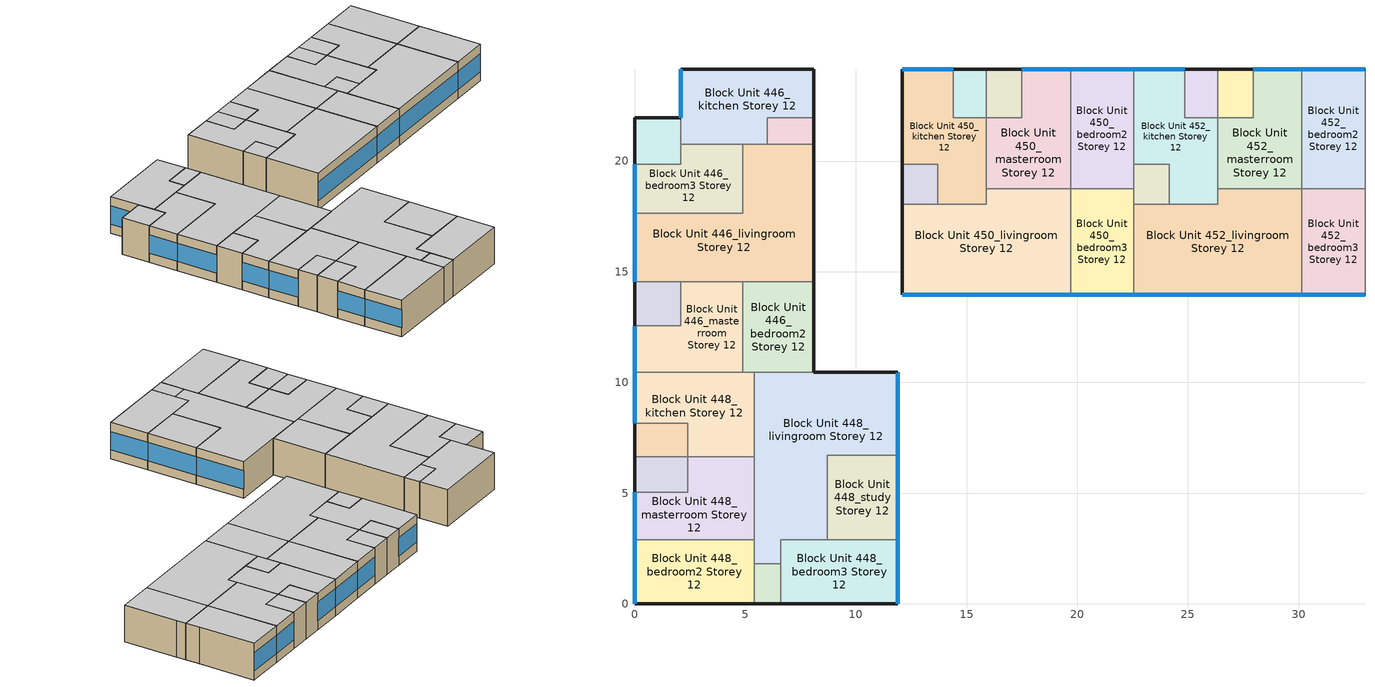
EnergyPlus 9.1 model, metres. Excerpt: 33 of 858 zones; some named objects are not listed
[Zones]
Block Unit 446_bath2 Storey 12
 floor adiabatic (Project Floor): 2.1,21.95 2.1,19.85 0,19.85 0,21.95 z37.2
 wall outside (Project Wall): 2.1,21.95 0,21.95 0,19.85 z37.2:40
 wall to Block Unit 446_bedroom3 Storey 12 (Project Wall): 0,19.85 2.1,19.85 2.1,20.75 z37.2:40
 wall to Block Unit 446_kitchen Storey 12 (Project Wall): 2.1,20.75 2.1,21.95 z37.2:40
 ceiling adiabatic (Project Ceiling): 2.1,19.85 2.1,21.95 0,21.95 0,19.85 z40
Block Unit 446_bedroom3 Storey 12
 floor adiabatic (Project Floor): 4.9,20.75 4.9,17.65 0,17.65 0,19.85 2.1,19.85 2.1,20.75 z37.2
 wall outside (Project Wall): 0,19.85 0,17.65 z37.2:40
 wall to Block Unit 446_kitchen Storey 12 (Project Wall): 4.9,20.75 2.1,20.75 z37.2:40
 wall to Block Unit 446_livingroom Storey 12 (Project Wall): 0,17.65 4.9,17.65 4.9,20.75 z37.2:40
 window (Project External Window): 0,19.85 0,17.65 z37.9:39.3
 ceiling adiabatic (Project Ceiling): 4.9,17.65 4.9,20.75 2.1,20.75 2.1,19.85 0,19.85 0,17.65 z40
Block Unit 446_livingroom Storey 12
 floor adiabatic (Project Floor): 8.1,20.75 8.1,14.55 0,14.55 0,17.65 4.9,17.65 4.9,20.75 z37.2
 wall outside (Project Wall): 0,17.65 0,14.55 / 8.1,14.55 8.1,20.75 z37.2:40
 wall to Block Unit 446_kitchen Storey 12 (Project Wall): 6,20.75 4.9,20.75 z37.2:40
 wall to Block Unit 446_store Storey 12 (Project Wall): 8.1,20.75 6,20.75 z37.2:40
 wall to Block Unit 446_bath1 Storey 12 (Project Wall): 0,14.55 2.1,14.55 z37.2:40
 wall to Block Unit 446_masterroom Storey 12 (Project Wall): 2.1,14.55 4.9,14.55 z37.2:40
 wall to Block Unit 446_bedroom2 Storey 12 (Project Wall): 4.9,14.55 8.1,14.55 z37.2:40
 window (Project External Window): 0,17.65 0,14.55 z37.9:39.3
 ceiling adiabatic (Project Ceiling): 8.1,14.55 8.1,20.75 4.9,20.75 4.9,17.65 0,17.65 0,14.55 z40
Block Unit 446_bath1 Storey 12
 floor adiabatic (Project Floor): 2.1,14.55 2.1,12.55 0,12.55 0,14.55 z37.2
 wall outside (Project Wall): 0,14.55 0,12.55 z37.2:40
 wall to Block Unit 446_masterroom Storey 12 (Project Wall): 0,12.55 2.1,12.55 2.1,14.55 z37.2:40
 ceiling adiabatic (Project Ceiling): 2.1,12.55 2.1,14.55 0,14.55 0,12.55 z40
Block Unit 446_masterroom Storey 12
 floor adiabatic (Project Floor): 4.9,14.55 4.9,10.45 0,10.45 0,12.55 2.1,12.55 2.1,14.55 z37.2
 wall outside (Project Wall): 0,12.55 0,10.45 z37.2:40
 wall to Block Unit 448_kitchen Storey 12 (Project Wall): 0,10.45 4.9,10.45 z37.2:40
 wall to Block Unit 446_bedroom2 Storey 12 (Project Wall): 4.9,10.45 4.9,14.55 z37.2:40
 window (Project External Window): 0,12.55 0,10.45 z37.9:39.3
 ceiling adiabatic (Project Ceiling): 4.9,10.45 4.9,14.55 2.1,14.55 2.1,12.55 0,12.55 0,10.45 z40
Block Unit 446_bedroom2 Storey 12
 floor adiabatic (Project Floor): 8.1,14.55 8.1,10.45 4.9,10.45 4.9,14.55 z37.2
 wall outside (Project Wall): 8.1,10.45 8.1,14.55 z37.2:40
 wall to Block Unit 448_kitchen Storey 12 (Project Wall): 4.9,10.45 5.4,10.45 z37.2:40
 wall to Block Unit 448_livingroom Storey 12 (Project Wall): 5.4,10.45 8.1,10.45 z37.2:40
 ceiling adiabatic (Project Ceiling): 8.1,10.45 8.1,14.55 4.9,14.55 4.9,10.45 z40
Block Unit 446_kitchen Storey 12
 floor adiabatic (Project Floor): 8.1,24.15 8.1,21.95 6,21.95 6,20.75 2.1,20.75 2.1,24.15 z37.2
 wall outside (Project Wall): 8.1,21.95 8.1,24.15 2.1,24.15 2.1,21.95 z37.2:40
 wall to Block Unit 446_store Storey 12 (Project Wall): 6,20.75 6,21.95 8.1,21.95 z37.2:40
 window (Project External Window): 2.1,24.15 2.1,21.95 z37.9:39.3
 ceiling adiabatic (Project Ceiling): 8.1,21.95 8.1,24.15 2.1,24.15 2.1,20.75 6,20.75 6,21.95 z40
Block Unit 446_store Storey 12
 floor adiabatic (Project Floor): 8.1,21.95 8.1,20.75 6,20.75 6,21.95 z37.2
 wall outside (Project Wall): 8.1,20.75 8.1,21.95 z37.2:40
 ceiling adiabatic (Project Ceiling): 8.1,20.75 8.1,21.95 6,21.95 6,20.75 z40
Block Unit 448_masterroom Storey 12
 floor adiabatic (Project Floor): 5.4,6.65 5.4,2.9 0,2.9 0,5.05 2.4,5.05 2.4,6.65 z37.2
 wall outside (Project Wall): 0,5.05 0,2.9 z37.2:40
 wall to Block Unit 448_kitchen Storey 12 (Project Wall): 5.4,6.65 2.4,6.65 z37.2:40
 wall to Block Unit 448_bath2 Storey 12 (Project Wall): 2.4,6.65 2.4,5.05 0,5.05 z37.2:40
 wall to Block Unit 448_bedroom2 Storey 12 (Project Wall): 0,2.9 5.4,2.9 z37.2:40
 wall to Block Unit 448_livingroom Storey 12 (Project Wall): 5.4,2.9 5.4,6.65 z37.2:40
 window (Project External Window): 0,5.05 0,2.9 z37.9:39.3
 ceiling adiabatic (Project Ceiling): 5.4,2.9 5.4,6.65 2.4,6.65 2.4,5.05 0,5.05 0,2.9 z40
Block Unit 448_bedroom2 Storey 12
 floor adiabatic (Project Floor): 5.4,2.9 5.4,0 0,0 0,2.9 z37.2
 wall outside (Project Wall): 0,2.9 0,0 5.4,0 z37.2:40
 wall to Block Unit 448_store Storey 12 (Project Wall): 5.4,0 5.4,1.8 z37.2:40
 wall to Block Unit 448_livingroom Storey 12 (Project Wall): 5.4,1.8 5.4,2.9 z37.2:40
 window (Project External Window): 0,2.9 0,0 z37.9:39.3
 ceiling adiabatic (Project Ceiling): 5.4,0 5.4,2.9 0,2.9 0,0 z40
Block Unit 448_bedroom3 Storey 12
 floor adiabatic (Project Floor): 11.9,2.9 11.9,0 6.6,0 6.6,2.9 z37.2
 wall outside (Project Wall): 6.6,0 11.9,0 11.9,2.9 z37.2:40
 wall to Block Unit 448_study Storey 12 (Project Wall): 11.9,2.9 8.7,2.9 z37.2:40
 wall to Block Unit 448_livingroom Storey 12 (Project Wall): 8.7,2.9 6.6,2.9 6.6,1.8 z37.2:40
 wall to Block Unit 448_store Storey 12 (Project Wall): 6.6,1.8 6.6,0 z37.2:40
 window (Project External Window): 11.9,0 11.9,2.9 z37.9:39.3
 ceiling adiabatic (Project Ceiling): 11.9,0 11.9,2.9 6.6,2.9 6.6,0 z40
Block Unit 448_study Storey 12
 floor adiabatic (Project Floor): 11.9,6.7 11.9,2.9 8.7,2.9 8.7,6.7 z37.2
 wall outside (Project Wall): 11.9,2.9 11.9,6.7 z37.2:40
 wall to Block Unit 448_livingroom Storey 12 (Project Wall): 11.9,6.7 8.7,6.7 8.7,2.9 z37.2:40
 window (Project External Window): 11.9,2.9 11.9,6.7 z37.9:39.3
 ceiling adiabatic (Project Ceiling): 11.9,2.9 11.9,6.7 8.7,6.7 8.7,2.9 z40
Block Unit 448_bath1 Storey 12
 floor adiabatic (Project Floor): 2.4,8.15 2.4,6.65 0,6.65 0,8.15 z37.2
 wall outside (Project Wall): 0,8.15 0,6.65 z37.2:40
 wall to Block Unit 448_kitchen Storey 12 (Project Wall): 2.4,6.65 2.4,8.15 0,8.15 z37.2:40
 wall to Block Unit 448_bath2 Storey 12 (Project Wall): 0,6.65 2.4,6.65 z37.2:40
 ceiling adiabatic (Project Ceiling): 2.4,6.65 2.4,8.15 0,8.15 0,6.65 z40
Block Unit 448_bath2 Storey 12
 floor adiabatic (Project Floor): 2.4,6.65 2.4,5.05 0,5.05 0,6.65 z37.2
 wall outside (Project Wall): 0,6.65 0,5.05 z37.2:40
 ceiling adiabatic (Project Ceiling): 2.4,5.05 2.4,6.65 0,6.65 0,5.05 z40
Block Unit 448_kitchen Storey 12
 floor adiabatic (Project Floor): 5.4,10.45 5.4,6.65 2.4,6.65 2.4,8.15 0,8.15 0,10.45 z37.2
 wall outside (Project Wall): 0,10.45 0,8.15 z37.2:40
 wall to Block Unit 448_livingroom Storey 12 (Project Wall): 5.4,6.65 5.4,10.45 z37.2:40
 window (Project External Window): 0,10.45 0,8.15 z37.9:39.3
 ceiling adiabatic (Project Ceiling): 5.4,6.65 5.4,10.45 0,10.45 0,8.15 2.4,8.15 2.4,6.65 z40
Block Unit 448_store Storey 12
 floor adiabatic (Project Floor): 6.6,1.8 6.6,0 5.4,0 5.4,1.8 z37.2
 wall outside (Project Wall): 5.4,0 6.6,0 z37.2:40
 wall to Block Unit 448_livingroom Storey 12 (Project Wall): 6.6,1.8 5.4,1.8 z37.2:40
 ceiling adiabatic (Project Ceiling): 6.6,0 6.6,1.8 5.4,1.8 5.4,0 z40
Block Unit 448_livingroom Storey 12
 floor adiabatic (Project Floor): 11.9,10.45 11.9,6.7 8.7,6.7 8.7,2.9 6.6,2.9 6.6,1.8 5.4,1.8 5.4,10.45 z37.2
 wall outside (Project Wall): 11.9,6.7 11.9,10.45 8.1,10.45 z37.2:40
 window (Project External Window): 11.9,6.7 11.9,10.45 z37.9:39.3
 ceiling adiabatic (Project Ceiling): 8.7,2.9 8.7,6.7 11.9,6.7 11.9,10.45 5.4,10.45 5.4,1.8 6.6,1.8 6.6,2.9 z40
Block Unit 450_masterroom Storey 12
 floor adiabatic (Project Floor): 19.7,24.15 19.7,18.75 15.9,18.75 15.9,21.95 17.5,21.95 17.5,24.15 z37.2
 wall outside (Project Wall): 19.7,24.15 17.5,24.15 z37.2:40
 wall to Block Unit 450_bath2 Storey 12 (Project Wall): 17.5,24.15 17.5,21.95 15.9,21.95 z37.2:40
 wall to Block Unit 450_kitchen Storey 12 (Project Wall): 15.9,21.95 15.9,18.75 z37.2:40
 wall to Block Unit 450_livingroom Storey 12 (Project Wall): 15.9,18.75 19.7,18.75 z37.2:40
 wall to Block Unit 450_bedroom2 Storey 12 (Project Wall): 19.7,18.75 19.7,24.15 z37.2:40
 window (Project External Window): 19.7,24.15 17.5,24.15 z37.9:39.3
 ceiling adiabatic (Project Ceiling): 19.7,18.75 19.7,24.15 17.5,24.15 17.5,21.95 15.9,21.95 15.9,18.75 z40
Block Unit 450_bedroom2 Storey 12
 floor adiabatic (Project Floor): 22.55,24.15 22.55,18.75 19.7,18.75 19.7,24.15 z37.2
 wall outside (Project Wall): 22.55,24.15 19.7,24.15 z37.2:40
 wall to Block Unit 450_bedroom3 Storey 12 (Project Wall): 19.7,18.75 22.55,18.75 z37.2:40
 wall to Block Unit 452_kitchen Storey 12 (Project Wall): 22.55,19.85 22.55,24.15 z37.2:40
 wall to Block Unit 452_store Storey 12 (Project Wall): 22.55,18.75 22.55,19.85 z37.2:40
 window (Project External Window): 22.55,24.15 19.7,24.15 z37.9:39.3
 ceiling adiabatic (Project Ceiling): 22.55,18.75 22.55,24.15 19.7,24.15 19.7,18.75 z40
Block Unit 450_bedroom3 Storey 12
 floor adiabatic (Project Floor): 22.55,18.75 22.55,13.95 19.7,13.95 19.7,18.75 z37.2
 wall outside (Project Wall): 19.7,13.95 22.55,13.95 z37.2:40
 wall to Block Unit 450_livingroom Storey 12 (Project Wall): 19.7,18.75 19.7,13.95 z37.2:40
 wall to Block Unit 452_store Storey 12 (Project Wall): 22.55,18.05 22.55,18.75 z37.2:40
 wall to Block Unit 452_livingroom Storey 12 (Project Wall): 22.55,13.95 22.55,18.05 z37.2:40
 window (Project External Window): 19.7,13.95 22.55,13.95 z37.9:39.3
 ceiling adiabatic (Project Ceiling): 22.55,13.95 22.55,18.75 19.7,18.75 19.7,13.95 z40
Block Unit 450_bath1 Storey 12
 floor adiabatic (Project Floor): 15.9,24.15 15.9,21.95 14.4,21.95 14.4,24.15 z37.2
 wall outside (Project Wall): 15.9,24.15 14.4,24.15 z37.2:40
 wall to Block Unit 450_kitchen Storey 12 (Project Wall): 14.4,24.15 14.4,21.95 15.9,21.95 z37.2:40
 wall to Block Unit 450_bath2 Storey 12 (Project Wall): 15.9,21.95 15.9,24.15 z37.2:40
 ceiling adiabatic (Project Ceiling): 15.9,21.95 15.9,24.15 14.4,24.15 14.4,21.95 z40
Block Unit 450_bath2 Storey 12
 floor adiabatic (Project Floor): 17.5,24.15 17.5,21.95 15.9,21.95 15.9,24.15 z37.2
 wall outside (Project Wall): 17.5,24.15 15.9,24.15 z37.2:40
 ceiling adiabatic (Project Ceiling): 17.5,21.95 17.5,24.15 15.9,24.15 15.9,21.95 z40
Block Unit 450_kitchen Storey 12
 floor adiabatic (Project Floor): 14.4,24.15 14.4,21.95 15.9,21.95 15.9,18.05 13.7,18.05 13.7,19.85 12.1,19.85 12.1,24.15 z37.2
 wall outside (Project Wall): 14.4,24.15 12.1,24.15 12.1,19.85 z37.2:40
 wall to Block Unit 450_livingroom Storey 12 (Project Wall): 13.7,18.05 15.9,18.05 15.9,18.75 z37.2:40
 wall to Block Unit 450_store Storey 12 (Project Wall): 12.1,19.85 13.7,19.85 13.7,18.05 z37.2:40
 window (Project External Window): 14.4,24.15 12.1,24.15 z37.9:39.3
 ceiling adiabatic (Project Ceiling): 15.9,18.05 15.9,21.95 14.4,21.95 14.4,24.15 12.1,24.15 12.1,19.85 13.7,19.85 13.7,18.05 z40
Block Unit 450_store Storey 12
 floor adiabatic (Project Floor): 13.7,19.85 13.7,18.05 12.1,18.05 12.1,19.85 z37.2
 wall outside (Project Wall): 12.1,19.85 12.1,18.05 z37.2:40
 wall to Block Unit 450_livingroom Storey 12 (Project Wall): 12.1,18.05 13.7,18.05 z37.2:40
 ceiling adiabatic (Project Ceiling): 13.7,18.05 13.7,19.85 12.1,19.85 12.1,18.05 z40
Block Unit 450_livingroom Storey 12
 floor adiabatic (Project Floor): 19.7,18.75 19.7,13.95 12.1,13.95 12.1,18.05 15.9,18.05 15.9,18.75 z37.2
 wall outside (Project Wall): 12.1,18.05 12.1,13.95 19.7,13.95 z37.2:40
 window (Project External Window): 12.1,13.95 19.7,13.95 z37.9:39.3
 ceiling adiabatic (Project Ceiling): 19.7,13.95 19.7,18.75 15.9,18.75 15.9,18.05 12.1,18.05 12.1,13.95 z40
Block Unit 452_masterroom Storey 12
 floor adiabatic (Project Floor): 30.15,24.15 30.15,18.75 26.35,18.75 26.35,21.95 27.95,21.95 27.95,24.15 z37.2
 wall outside (Project Wall): 30.15,24.15 27.95,24.15 z37.2:40
 wall to Block Unit 452_bath2 Storey 12 (Project Wall): 27.95,24.15 27.95,21.95 26.35,21.95 z37.2:40
 wall to Block Unit 452_kitchen Storey 12 (Project Wall): 26.35,21.95 26.35,18.75 z37.2:40
 wall to Block Unit 452_livingroom Storey 12 (Project Wall): 26.35,18.75 30.15,18.75 z37.2:40
 wall to Block Unit 452_bedroom2 Storey 12 (Project Wall): 30.15,18.75 30.15,24.15 z37.2:40
 window (Project External Window): 30.15,24.15 27.95,24.15 z37.9:39.3
 ceiling adiabatic (Project Ceiling): 30.15,18.75 30.15,24.15 27.95,24.15 27.95,21.95 26.35,21.95 26.35,18.75 z40
Block Unit 452_bedroom2 Storey 12
 floor adiabatic (Project Floor): 33,24.15 33,18.75 30.15,18.75 30.15,24.15 z37.2
 wall outside (Project Wall): 33,24.15 30.15,24.15 z37.2:40
 wall to Block Unit 452_bedroom3 Storey 12 (Project Wall): 30.15,18.75 33,18.75 z37.2:40
 wall to Block Unit 454_kitchen Storey 12 (Project Wall): 33,19.85 33,24.15 z37.2:40
 wall to Block Unit 454_store Storey 12 (Project Wall): 33,18.75 33,19.85 z37.2:40
 window (Project External Window): 33,24.15 30.15,24.15 z37.9:39.3
 ceiling adiabatic (Project Ceiling): 33,18.75 33,24.15 30.15,24.15 30.15,18.75 z40
Block Unit 452_bedroom3 Storey 12
 floor adiabatic (Project Floor): 33,18.75 33,13.95 30.15,13.95 30.15,18.75 z37.2
 wall outside (Project Wall): 30.15,13.95 33,13.95 z37.2:40
 wall to Block Unit 452_livingroom Storey 12 (Project Wall): 30.15,18.75 30.15,13.95 z37.2:40
 wall to Block Unit 454_store Storey 12 (Project Wall): 33,18.05 33,18.75 z37.2:40
 wall to Block Unit 454_livingroom Storey 12 (Project Wall): 33,13.95 33,18.05 z37.2:40
 window (Project External Window): 30.15,13.95 33,13.95 z37.9:39.3
 ceiling adiabatic (Project Ceiling): 33,13.95 33,18.75 30.15,18.75 30.15,13.95 z40
Block Unit 452_bath1 Storey 12
 floor adiabatic (Project Floor): 26.35,24.15 26.35,21.95 24.85,21.95 24.85,24.15 z37.2
 wall outside (Project Wall): 26.35,24.15 24.85,24.15 z37.2:40
 wall to Block Unit 452_kitchen Storey 12 (Project Wall): 24.85,24.15 24.85,21.95 26.35,21.95 z37.2:40
 wall to Block Unit 452_bath2 Storey 12 (Project Wall): 26.35,21.95 26.35,24.15 z37.2:40
 ceiling adiabatic (Project Ceiling): 26.35,21.95 26.35,24.15 24.85,24.15 24.85,21.95 z40
Block Unit 452_bath2 Storey 12
 floor adiabatic (Project Floor): 27.95,24.15 27.95,21.95 26.35,21.95 26.35,24.15 z37.2
 wall outside (Project Wall): 27.95,24.15 26.35,24.15 z37.2:40
 ceiling adiabatic (Project Ceiling): 27.95,21.95 27.95,24.15 26.35,24.15 26.35,21.95 z40
Block Unit 452_kitchen Storey 12
 floor adiabatic (Project Floor): 24.85,24.15 24.85,21.95 26.35,21.95 26.35,18.05 24.15,18.05 24.15,19.85 22.55,19.85 22.55,24.15 z37.2
 wall outside (Project Wall): 24.85,24.15 22.55,24.15 z37.2:40
 wall to Block Unit 452_livingroom Storey 12 (Project Wall): 24.15,18.05 26.35,18.05 26.35,18.75 z37.2:40
 wall to Block Unit 452_store Storey 12 (Project Wall): 22.55,19.85 24.15,19.85 24.15,18.05 z37.2:40
 window (Project External Window): 24.85,24.15 22.55,24.15 z37.9:39.3
 ceiling adiabatic (Project Ceiling): 26.35,18.05 26.35,21.95 24.85,21.95 24.85,24.15 22.55,24.15 22.55,19.85 24.15,19.85 24.15,18.05 z40
Block Unit 452_store Storey 12
 floor adiabatic (Project Floor): 24.15,19.85 24.15,18.05 22.55,18.05 22.55,19.85 z37.2
 wall to Block Unit 452_livingroom Storey 12 (Project Wall): 22.55,18.05 24.15,18.05 z37.2:40
 ceiling adiabatic (Project Ceiling): 24.15,18.05 24.15,19.85 22.55,19.85 22.55,18.05 z40
Block Unit 452_livingroom Storey 12
 floor adiabatic (Project Floor): 30.15,18.75 30.15,13.95 22.55,13.95 22.55,18.05 26.35,18.05 26.35,18.75 z37.2
 wall outside (Project Wall): 22.55,13.95 30.15,13.95 z37.2:40
 window (Project External Window): 22.55,13.95 30.15,13.95 z37.9:39.3
 ceiling adiabatic (Project Ceiling): 30.15,13.95 30.15,18.75 26.35,18.75 26.35,18.05 22.55,18.05 22.55,13.95 z40
[Building]
One Precinct: North Axis=0; Terrain=City; Loads Convergence Tolerance Value=0.04; Temperature Convergence Tolerance Value=0.4; Solar Distribution=FullInteriorAndExterior; Maximum Number of Warmup Days=25; Minimum Number of Warmup Days=6
[Site:Location]
SGP_Singapore.486980_IWEC: Latitude=1.37; Longitude=103.98; Time Zone=8; Elevation=16
[MATERIAL] Roughness=MediumRough
Name | Thickness | Conductivity | Density | Specific Heat | Thermal Absorptance | Solar Absorptance | Visible Absorptance
ConcreteWall | 0.15 | 0.8 | 2400 | 880 | 0.85 | 0.79 | 0.79
Greenwall | 0.079 | 2.5 | 1293 | 853 | 0.98 | 0.75 | 0.75
[WindowMaterial:SimpleGlazingSystem]
SingleGlazingEuroGrey: UFactor=5.93; Solar Heat Gain Coefficient=0.62; Visible Transmittance=0.495
[Construction]
Project Wall: Greenwall
Project Floor; Project Ceiling: ConcreteWall
Project External Window: SingleGlazingEuroGrey
[ZONE] Type=1; Multiplier=1; Ceiling Height=autocalculate; Volume=autocalculate; Floor Area=autocalculate; Part of Total Floor Area=Yes
Block Unit 446_bath2 Storey 12; Block Unit 446_bedroom3 Storey 12; Block Unit 446_livingroom Storey 12; Block Unit 446_bath1 Storey 12; Block Unit 446_masterroom Storey 12; Block Unit 446_bedroom2 Storey 12; Block Unit 446_kitchen Storey 12; Block Unit 446_store Storey 12; Block Unit 448_masterroom Storey 12; Block Unit 448_bedroom2 Storey 12; Block Unit 448_bedroom3 Storey 12; Block Unit 448_study Storey 12; Block Unit 448_bath1 Storey 12; Block Unit 448_bath2 Storey 12; Block Unit 448_kitchen Storey 12; Block Unit 448_store Storey 12; Block Unit 448_livingroom Storey 12; Block Unit 450_masterroom Storey 12; Block Unit 450_bedroom2 Storey 12; Block Unit 450_bedroom3 Storey 12; Block Unit 450_bath1 Storey 12; Block Unit 450_bath2 Storey 12; Block Unit 450_kitchen Storey 12; Block Unit 450_store Storey 12; Block Unit 450_livingroom Storey 12; Block Unit 452_masterroom Storey 12; Block Unit 452_bedroom2 Storey 12; Block Unit 452_bedroom3 Storey 12; Block Unit 452_bath1 Storey 12; Block Unit 452_bath2 Storey 12; Block Unit 452_kitchen Storey 12; Block Unit 452_store Storey 12; Block Unit 452_livingroom Storey 12
[ZONEINFILTRATION:DESIGNFLOWRATE] Design Flow Rate Calculation Method=AirChanges/Hour; Constant Term Coefficient=1; Temperature Term Coefficient=0; Velocity Term Coefficient=0; Velocity Squared Term Coefficient=0
Name | Zone or ZoneList | Schedule | Air Changes per Hour
Block Unit 446_bath2 Storey 12 Infiltration | Block Unit 446_bath2 Storey 12 | Always On | 1
Block Unit 446_bedroom3 Storey 12 Infiltration | Block Unit 446_bedroom3 Storey 12 | Always On | 0.2
Block Unit 446_livingroom Storey 12 Infiltration | Block Unit 446_livingroom Storey 12 | Living_Infiltration_AirCon | 1
Block Unit 446_bath1 Storey 12 Infiltration | Block Unit 446_bath1 Storey 12 | Always On | 1
Block Unit 446_masterroom Storey 12 Infiltration | Block Unit 446_masterroom Storey 12 | Always On | 0.2
Block Unit 446_bedroom2 Storey 12 Infiltration | Block Unit 446_bedroom2 Storey 12 | Always On | 0.2
Block Unit 446_kitchen Storey 12 Infiltration | Block Unit 446_kitchen Storey 12 | Always On | 1
Block Unit 446_store Storey 12 Infiltration | Block Unit 446_store Storey 12 | Always On | 1
Block Unit 448_masterroom Storey 12 Infiltration | Block Unit 448_masterroom Storey 12 | Always On | 0.2
Block Unit 448_bedroom2 Storey 12 Infiltration | Block Unit 448_bedroom2 Storey 12 | Always On | 0.2
Block Unit 448_bedroom3 Storey 12 Infiltration | Block Unit 448_bedroom3 Storey 12 | Always On | 0.2
Block Unit 448_study Storey 12 Infiltration | Block Unit 448_study Storey 12 | Always On | 1
Block Unit 448_bath1 Storey 12 Infiltration | Block Unit 448_bath1 Storey 12 | Always On | 1
Block Unit 448_bath2 Storey 12 Infiltration | Block Unit 448_bath2 Storey 12 | Always On | 1
Block Unit 448_kitchen Storey 12 Infiltration | Block Unit 448_kitchen Storey 12 | Always On | 1
Block Unit 448_store Storey 12 Infiltration | Block Unit 448_store Storey 12 | Always On | 1
Block Unit 448_livingroom Storey 12 Infiltration | Block Unit 448_livingroom Storey 12 | Living_Infiltration_AirCon | 1
Block Unit 450_masterroom Storey 12 Infiltration | Block Unit 450_masterroom Storey 12 | Always On | 0.2
Block Unit 450_bedroom2 Storey 12 Infiltration | Block Unit 450_bedroom2 Storey 12 | Always On | 0.2
Block Unit 450_bedroom3 Storey 12 Infiltration | Block Unit 450_bedroom3 Storey 12 | Always On | 0.2
Block Unit 450_bath1 Storey 12 Infiltration | Block Unit 450_bath1 Storey 12 | Always On | 1
Block Unit 450_bath2 Storey 12 Infiltration | Block Unit 450_bath2 Storey 12 | Always On | 1
Block Unit 450_kitchen Storey 12 Infiltration | Block Unit 450_kitchen Storey 12 | Always On | 1
Block Unit 450_store Storey 12 Infiltration | Block Unit 450_store Storey 12 | Always On | 1
Block Unit 450_livingroom Storey 12 Infiltration | Block Unit 450_livingroom Storey 12 | Living_Infiltration_AirCon | 1
Block Unit 452_masterroom Storey 12 Infiltration | Block Unit 452_masterroom Storey 12 | Always On | 0.2
Block Unit 452_bedroom2 Storey 12 Infiltration | Block Unit 452_bedroom2 Storey 12 | Always On | 0.2
Block Unit 452_bedroom3 Storey 12 Infiltration | Block Unit 452_bedroom3 Storey 12 | Always On | 0.2
Block Unit 452_bath1 Storey 12 Infiltration | Block Unit 452_bath1 Storey 12 | Always On | 1
Block Unit 452_bath2 Storey 12 Infiltration | Block Unit 452_bath2 Storey 12 | Always On | 1
Block Unit 452_kitchen Storey 12 Infiltration | Block Unit 452_kitchen Storey 12 | Always On | 1
Block Unit 452_store Storey 12 Infiltration | Block Unit 452_store Storey 12 | Always On | 1
Block Unit 452_livingroom Storey 12 Infiltration | Block Unit 452_livingroom Storey 12 | Living_Infiltration_AirCon | 1
[HVACTEMPLATE:ZONE:IDEALLOADSAIRSYSTEM] Template Thermostat=Zone Stat; System Availability Schedule=AirCon_normal; Maximum Heating Supply Air Temperature=50; Minimum Cooling Supply Air Temperature=13; Maximum Heating Supply Air Humidity Ratio=0.0156; Minimum Cooling Supply Air Humidity Ratio=0.0077; Heating Limit=NoLimit; Cooling Limit=NoLimit; Heating Availability Schedule=Always Off; Cooling Availability Schedule=AirCon_normal; Dehumidification Control Type=Humidistat; Cooling Sensible Heat Ratio=0.7; Dehumidification Setpoint=60; Humidification Control Type=None; Outdoor Air Method=None; Outdoor Air Flow Rate per Person=0.00944; Outdoor Air Flow Rate per Zone Floor Area=0; Outdoor Air Flow Rate per Zone=0; Demand Controlled Ventilation Type=None; Outdoor Air Economizer Type=NoEconomizer; Heat Recovery Type=None; Sensible Heat Recovery Effectiveness=0.7; Latent Heat Recovery Effectiveness=0.65
Block Unit 446_bedroom3 Storey 12; Block Unit 446_livingroom Storey 12; Block Unit 446_masterroom Storey 12; Block Unit 446_bedroom2 Storey 12; Block Unit 448_masterroom Storey 12; Block Unit 448_bedroom2 Storey 12; Block Unit 448_bedroom3 Storey 12; Block Unit 448_livingroom Storey 12; Block Unit 450_masterroom Storey 12; Block Unit 450_bedroom2 Storey 12; Block Unit 450_bedroom3 Storey 12; Block Unit 450_livingroom Storey 12; Block Unit 452_masterroom Storey 12; Block Unit 452_bedroom2 Storey 12; Block Unit 452_bedroom3 Storey 12; Block Unit 452_livingroom Storey 12
[Schedule:Compact]
Always On: Through: 12/31, For: AllDays, Until: 24:00, 1
Always Off: Through: 12/31, For: AllDays, Until: 24:00, 0
AirCon_normal: Through: 31 Dec, For: AllDays, Until: 07:00, 1, Until: 22:00, 0, Until: 24:00, 1
[SCHEDULE:COMPACT]
Living_Infiltration_AirCon: Through: 12/31, For: AllDays, Until: 07:00, 0.2, Until: 22:00, 1, Until: 24:00, 0.2
